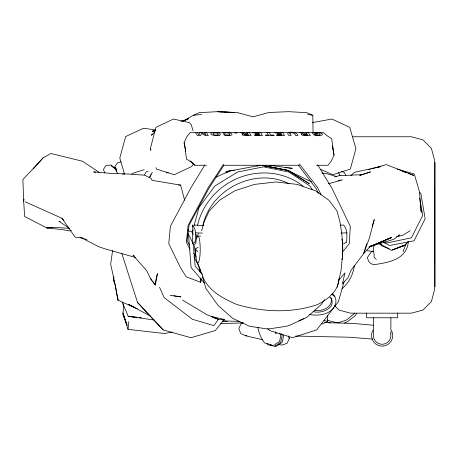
<?xml version="1.0" encoding="UTF-8"?>
<svg xmlns="http://www.w3.org/2000/svg" width="458" height="458" viewBox="0 0 458 458"><rect width="100%" height="100%" fill="white"/><g stroke="black" fill="none" stroke-linecap="round" stroke-linejoin="round"><path stroke-width="0.69" d="M192.429 243.765L192.898 229.492L192.4 225.021C196.717 229.905 196.041 236.523 194.953 242.448L193.682 242.694L192.429 243.765L194.896 244.377M151.798 178.78L151.741 180.275L180.675 185.147L184.631 200.266M137.366 308.738L117.969 300.173L115.233 285.294L113.435 280.204L113.647 276.672M340.431 225.164L343.552 225.021C347.971 229.905 346.849 236.46 346.603 242.448L345.321 242.694L344.055 243.765L342.034 244.017M188.124 230.821L188.227 229.424M114.294 281.264L113.435 280.204L113.802 276.695M172.271 332.096L164.536 333.527L128.011 329.359L128.881 321.522M373.957 245.024L373.276 250.618L374.117 254.287L374.083 257.276L376.339 259.308M112.594 250.52L110.664 264.14L115.307 285.374L117.969 300.173L117.677 297.339M71.391 230.551L69.564 230.884L62.059 229.59L46.779 227.929L24.617 216.434L23.684 201.217L24.051 199.138M155.388 285.031L157.42 273.609L154.85 284.435L155.388 285.031L154.226 283.473M202.848 225.794C210.354 189.206 255.644 166.592 289.147 183.807M113.435 280.204L113.842 278.103M408.336 241.492C407.162 259.554 388.212 262.617 373.911 264.672L370.974 263.699L368.69 261.438L367.333 257.585L371.455 251.728L373.402 251.093M197.638 262.297C198.686 267.73 201.812 272.499 203.22 277.851C209.69 291.523 223.59 298.874 236.901 304.518C263.081 312.213 291.637 313.427 317.675 304.518C327.951 299.274 338.554 291.048 339.046 278.533M283.714 335.227L282.185 342.384L276.214 346.322L274.829 346.008M193.408 163.185L193.099 164.577L191.828 166.454L174.292 174.721L156.544 169.082L155.978 167.68M354.332 265.651C353.221 274.605 348.801 282.918 341.96 288.803M197.644 236.385L198.303 233.466M337.185 287.326L340.992 270.924L342.355 257.344L342.366 241.503L341.845 234.112L339.991 221.998L337.054 211.064L328.85 200.169L315.505 190.786L297.145 184.402L276.037 181.958L254.442 184.402L234.805 190.786L219.582 200.169L209.186 211.064L204.045 221.998L201.955 229.893L201.337 230.78M204.852 164.994L190.602 188.352L170.393 226.332L168.75 243.622L180.36 267.398L186.143 276.775L200.65 282.3L201.274 279.815L201.119 278.418M150.951 148.97L150.602 150.316L150.35 148.661L155.92 127.364L173.473 119.04L189.183 122.578L191.215 124.628L193.07 130.765M192.223 232.418L192.961 229.716M194.072 225.662L199.07 207.417L214.791 186.057L237.582 172.025L263.585 166.844L288.946 172.025L309.997 186.057L312.241 189.721M344.038 281.842L338.37 301.753L316.701 329.863L292.542 337.683L269.619 330.55L267.707 328.432M366.744 243.685L363.6 253.738L351.24 270.014L347.903 277.76L342.372 283.937L344.983 272.899L338.044 281.023M372.182 226.252L374.278 219.548L369.331 238.252L363.6 253.738L371.169 245.282M342.275 250.097L342.618 249.129M403.086 251.642L406.24 243.118M185.713 151.18L184.105 142.633L186.778 136.719L190.242 132.459L323.205 132.459L326.411 135.305L331.689 138.711L334.042 155.136L331.363 161.033L327.905 165.286L316.375 165.269M288.443 335.926L289.347 338.445L287.069 343.277L282.036 345.074L278.796 344.582M149.737 177.046L151.054 174.515M149.382 177.841L152.314 172.225M356.742 313.163L355.397 315.533L346.924 322.083L344.387 322.924M144.493 174.882L146.228 171.847L148.203 171.12M354.71 313.192L346.614 319.982L337.718 322.924L328.214 320.531L327.195 319.529M223.888 165.246L208.974 188.221L189.131 225.084L187.047 240.467L189.36 244.893M223.538 164.336L208.298 187.517L188.095 225.468L186.406 242.293L189.996 249.232M324.705 299.572L321.11 304.673L306.803 317.325L289.857 325.209L286.456 326.273L267.982 329.056L249.599 326.273L232.538 318.264L218.031 305.394L206.014 288.643L202.384 276.701M408.084 241.698L405.525 244.893L404.265 245.608L392.489 249.85L405.525 244.893L391.487 250.383L379.276 243.461L381.806 244.646M342.189 252.375L349.328 243.622L350.284 226.332L332.01 188.352L317.795 164.994M211.356 316.432L224.368 319.455L215.277 330.55L190.94 337.706L163.111 329.903L137.532 302.463L121.736 253.222M33.159 168.985L43.063 157.918L50.872 153.476L82.514 161.25L99.071 172.288M43.063 157.918L22.9 179.57L23.684 201.217M350.891 175.677L354.349 172.351L380.724 166.569L375.966 167.863M303.952 318.299L302.921 319.283L298.908 320.508M131.852 174.069L132.711 173.301L144.173 169.7M154.919 131.933L151.197 135.225L153.012 134.194M274.474 344.857L279.517 341.531L280.811 335.485L279.38 333.166M410.156 230.723L402.84 235.235L396.594 236.769M182.576 121.318L193.236 115.319L199.253 112.657L217.401 111.678L234.221 112.559L224.409 112.044M225.903 173.015L229.641 170.971L260.986 165.218M122.641 174.343L124.444 173.376M215.999 177.172L229.641 170.971L225.891 171.498L234.341 170.382M185.129 120.202L188.742 118.605M188.69 118.622L184.992 120.254L180.847 121.21M218.025 134.875C219.376 133.226 215.529 132.637 214.333 132.917M369.131 247.2L391.378 237.57L371.226 245.998M188.954 231.611L190.419 230.992L191.942 231.937L193.133 234.456M321.699 324.104L327.642 321.625L327.567 315.402M359.862 175.259L370.528 171.899L360.492 175.259M242.511 134.005L242.076 134.515L242.889 135.076M198.108 247.389L196.608 247.961L195.91 249.352L196.413 250.749L197.833 251.328M219.811 135.236C222.903 132.116 213.405 132.162 211.779 132.654C207.606 135.265 217.395 136.015 218.792 135.448A4.105 1.019 2.3 0 0 219.783 135.23M359.833 175.202L361.173 174.727L339.275 175.666L334.472 176.903M229.378 134.91C230.912 132.986 225.989 132.219 224.632 133.341C219.416 133.118 226.865 131.864 228.296 132.482A3.939 0.996 2.7 0 1 229.538 132.683C236.929 135.528 225.96 136.444 223.733 134.744L226.71 134.938A1.987 0.55 2.1 0 0 227.345 135.041L228.966 135.001M243.072 322.919L241.16 323.588L238.847 328.415L240.673 333.447L245.574 335.748L262.892 339.802M167.674 172.483L166.334 172.901L168.229 172.363M369.28 246.816L393.914 239.253L399.525 234.92L398.168 235.32M368.541 169.672L370.591 169.088M371.953 168.693L386.283 164.571L413.729 175.374L408.381 173.485M328.323 183.75L342.429 179.965L338.25 180.292M399.834 246.782L403.744 245.734M315.602 133.055L315.224 133.175A2.284 0.584 3.4 0 0 315.018 133.324L317.228 133.541L317.549 134.034L313.163 134.022L312.15 132.477L313.982 132.791L318.722 132.545A3.979 1.013 2.7 0 1 320.033 132.74C326.044 134.537 319.695 136.352 316.959 135.528A4.048 1.042 2.7 0 1 315.682 135.368L313.862 134.801L316.804 134.961A1.975 0.51 2.7 0 0 317.657 135.064L319.031 135.087M319.615 135.007C321.797 133.673 317.4 132.459 316.129 132.975A2.336 0.561 2.3 0 0 315.642 133.066M154.438 131.154L152.394 131.211L155.594 130.49M121.107 161.92L117.752 162.664L114.918 166.449L116.475 171.361L115.691 167.502L116.464 171.418L117.855 173.576M152.394 131.211L155.749 130.473M312.396 122.572L331.953 119.034L349.723 127.353L355.918 148.655L350.336 169.082L332.76 174.721L320.571 169.368M217.464 135.007C216.182 135.35 211.974 134.933 213.268 133.095A2.084 0.527 2.5 0 1 213.709 132.997M193.236 115.319L201.543 114.408M52.361 227.391L46.779 227.929L55.618 227.477L69.106 228.324M347.05 232.836L341.113 233.076M245.574 335.748L246.862 335.725M243.255 322.856L220.624 323.646M194.942 165.292L190.265 161.033L194.942 165.292L206.472 165.275M352.712 136.765L411.37 136.765L422.923 139.862L431.379 148.318L434.47 159.871L434.47 290.069L431.379 301.616L422.923 310.072L411.37 313.169L350.565 313.169L339.017 310.072L334.54 305.595M223.367 165.264L299.48 165.264M222.571 320.949L239.803 321.339M295.748 336.069L349.385 337.225L372.749 339.12M224.368 319.455L218.403 319.323L212.483 317.32M324.751 322.609L353.044 323.428L373.568 325.26M199.304 236.082L200.638 236.122M194.129 225.118L203.919 225.451M202.493 233.099L195.904 232.836M314.549 310.175C321.779 311.898 332.451 307.501 331.392 298.851M313.112 311.549C321.173 314.125 336.785 308.205 330.848 297.711M309.585 314.583C318.161 315.888 328.483 315.161 333.876 307.347C337.071 303.236 336.573 296.944 332.502 293.618M223.006 111.97L217.401 111.678L236.986 112.491L253.028 116.847L268.955 112.491L288.529 111.678L306.711 112.651L312.803 115.313L313.054 132.717M178.563 184.975L180.675 185.147M222.88 320.972L227.477 321.339M285.076 167.645L287.189 167.84M288.597 167.977L291.42 168.241L269.023 165.252M128.475 316.318L134.114 316.97M135.522 317.136L137.635 317.377M139.747 317.623L141.161 317.789M122.217 302.148L128.223 316.318L137.389 317.383M139.501 317.623L140.909 317.789M321.888 173.032L326.09 173.525L336.785 176.582M155.502 129.866L143.463 128.263L125.647 136.576L119.79 158.021L124.639 174.464M82.583 238.143L75.101 237.124L61.967 218.277L25.173 201.818M128.223 316.318L154.352 320.016M173.834 295.839L180.893 296.853L170.067 295.33M367.207 250.658L372.726 251.465M307.581 114.408L312.803 115.313M291.219 168.126L292.61 168.384M262.348 165.218L288.082 170.473L309.322 183.681L287.607 170.273L263.791 165.75L288.082 170.473L287.607 170.273L291.219 172.448M270.684 345.051L273.449 345.687M271.554 344.857L264.495 342.882C261.094 338.29 258.759 332.863 257.848 327.207M328.306 322.552L330.367 323.073M397.178 169.076L414.29 174.006L419.568 192.005L420.295 203.982L421.314 212.283L420.702 208.814M135.625 257.499L105.592 249.032L98.699 246.713L79.995 237.067L86.986 239.803M341.399 171.441L344.078 172.282L345.847 175.317M95.516 172.483L93.592 171.842L110.865 173.393L128.423 174.023L144.699 175.185L151.203 178.483M60.233 221.706L58.893 221.243L69.542 228.462M402.364 171.361L406.378 172.775M389.208 248.631L381.995 245.957L379.138 243.519M290.154 171.498L288.832 170.971L311.606 181.895M134.16 306.98L128.343 304.324L150.401 316.06M134.2 255.661L132.952 255.077L146.623 270.586L150.453 278.453L154.85 284.435L152.651 281.384M384.193 241.807L386.741 243.003L411.433 237.828L422.694 215.472L419.734 198.125M331.661 294.11L334.672 296.503M383.346 242.425L389.666 245.482L414.043 240.799L425.167 218.747L420.782 193.219L419.683 192.572M182.599 300.127L206.764 314.663L218.403 319.323L213.834 325.609L192.434 319.289L164.084 297.585L159.55 287.223M191.73 162.401L186.452 159.029L185.267 148.873M329.886 297.259L331.283 298.61M137.532 302.463L163.111 329.903M61.967 218.277L63.822 220.378M202.287 274.491L195.148 266.109L193.253 243.937M204.8 283.588L191.083 267.455L188.404 233.431M299.475 164.021L317.571 187.517L320.978 194.593M298.232 165.035L315.923 188.221L318.396 193.305M150.453 278.453L151.919 280.393M256.938 165.264L257.614 166.237M200.026 271.605L201.199 273.392M197.409 132.499L198.978 134.91L200.072 132.488L201.778 132.482L205.98 134.887L204.411 132.477L206.363 132.471L208.356 135.539L205.207 135.545L201.554 133.41L200.638 135.557L197.455 135.568L195.457 132.505M116.132 169.952L115.05 168.281L111.397 165.722L115.456 169.059L110.859 164.972L106.004 165.601L103.405 169.42L104.842 173.067M281.189 333.544L282.225 335.227L280.691 342.384L274.72 346.322L267.81 344.737L267.117 343.609M338.41 172.454L340.088 175.574M193.654 253.102L194.976 255.627M275.521 332.485L276.168 333.733L275.218 331.747M193.911 256.795L199.133 266.882L199.614 271.789M288.912 337.552L289.347 338.445M189.091 235.389L192.692 242.889M127.003 325.186L122.95 314.881L123.448 307.049L123.133 303.574M192.4 225.021L193.139 226.928M127.101 325.077L122.973 313.009L128.011 329.359M195.755 234.009L196.98 238.103M332.874 148.873L332.319 145.976L334.042 155.136M184.105 142.633L185.69 151.06M420.209 206.043L420.455 207.428M194.244 245.585L196.053 257.367M200.06 268.657L200.364 271.445M200.238 278.092L200.65 282.3M435.1 162.413L435.1 286.782M434.539 187.837L434.539 263.23M397.693 313.02L397.693 317.766L366.595 317.766L366.595 313.02M390.897 317.766L390.897 328.615M390.897 331.426L390.897 333.613M373.396 317.766L373.396 335.027M390.68 333.596A8.748 8.748 0 0 1 383.123 344.227A8.748 8.748 0 0 1 373.396 335.537M390.571 329.102A10.603 10.603 0 0 1 389.632 343.042A10.603 10.603 0 0 1 375.686 343.941A10.603 10.603 0 0 1 372.967 330.235M319.684 135.03A1.901 0.498 3.1 0 1 319.089 135.121M242.488 133.999A2.771 0.71 2.8 0 1 243.135 133.845L243.748 133.788L240.273 132.419L242.757 132.419L245.786 133.667L247.715 133.667L246.902 132.414L249.146 132.414L251.144 135.494L243.599 135.265A2.891 0.744 2.4 0 1 242.917 135.07M229.412 134.921A1.895 0.544 4.6 0 1 229 135.013M218.002 134.87A2.084 0.527 2.5 0 1 217.441 134.996M213.714 132.997A2.233 0.544 2.2 0 1 214.355 132.934M197.421 225.708A66.17 62.941 -32.9 0 1 303.082 186.125M323.886 320.749A14.49 1.214 -0.5 0 1 327.653 321.625M341.92 239.024A13.505 2.342 -90 0 1 342.292 241.297M342.447 242.643A13.505 2.342 -90 0 1 342.435 256.165M342.2 258.066A13.505 2.342 -90 0 1 341.92 259.709M195.721 243.994A13.505 2.342 -90 0 1 199.585 240.158A13.505 2.342 -90 0 1 198.646 262.108A13.505 2.342 -90 0 1 195.532 248.362M289.759 133.226L291.088 135.505L288.843 135.499C283.811 130.524 297.809 131.492 297.849 135.511L295.605 135.511C295.084 132.74 291.803 132.362 289.759 133.226M303.517 134.44L303.809 134.807A1.34 0.321 3.8 0 0 304.118 134.91A1.403 0.378 2.2 0 0 304.536 134.978L307.776 135.053L307.209 134.183L303.517 134.44M244.337 134.412L244.624 134.778A1.34 0.321 3.8 0 0 244.933 134.881L248.591 135.018L248.024 134.142L244.337 134.412M301.267 134.309L302.074 135.099A2.868 0.727 2.7 0 0 303.064 135.345L310.329 135.534L308.331 132.465L306.087 132.459L306.9 133.707L304.971 133.702L301.942 132.448L299.458 132.442L302.933 133.816L301.267 134.309M391.378 237.57L369.211 247.068L391.378 237.57M236.683 132.419L234.439 132.425L234.834 133.026L237.078 133.026L236.683 132.419M260.522 132.414L252.576 132.414L252.896 132.906L258.598 132.906L259.159 133.77L255.146 133.77L255.467 134.263L259.48 134.263L259.955 134.996L254.43 134.996L254.751 135.494L262.52 135.494L260.522 132.414M269.069 132.414L266.825 132.414L268.508 135.001L265.434 135.001L265.755 135.494L274.142 135.499L273.821 135.001L270.747 135.001L269.069 132.414M280.651 132.917L274.949 132.912L274.628 132.419L282.575 132.425L284.573 135.499L276.804 135.494L276.483 135.001L282.008 135.001L281.533 134.268L277.519 134.268L277.199 133.776L281.212 133.776L280.651 132.917"/></g></svg>
